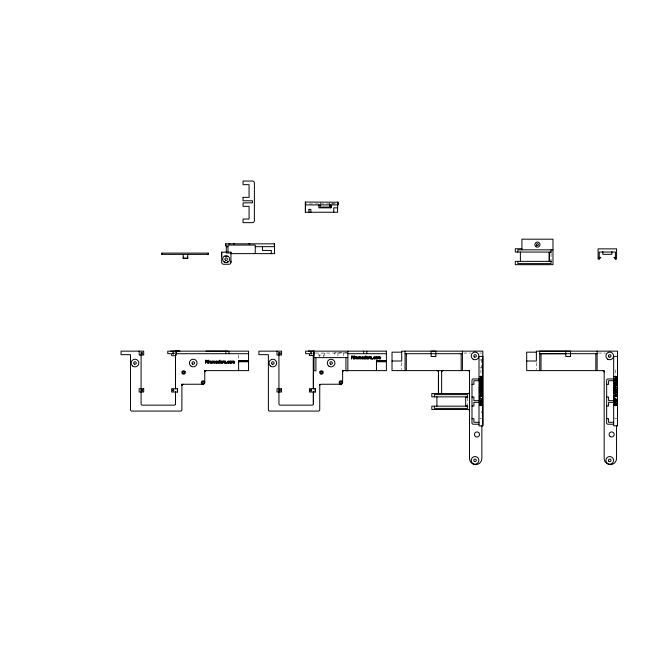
<?xml version="1.0" encoding="UTF-8"?>
<svg xmlns="http://www.w3.org/2000/svg" width="650" height="650" viewBox="0 0 650 650"><rect width="100%" height="100%" fill="white"/><g stroke="black" fill="none" stroke-linecap="round" stroke-linejoin="round"><path stroke-width="0.49" stroke-dasharray="3.25 2.44" d="M331.289 203.921L336.172 203.913L306.369 203.929M226.306 253.63L230.328 253.63M184.129 257.189L186.81 257.197M347.856 352.739L334.783 352.739L334.783 356.647M315.364 353.064L347.417 353.064M463.669 353.056L470.73 353.064M479.798 353.064L481.821 353.064M598.349 353.056L605.402 353.064M479.846 359.954L481.552 359.954M479.846 367.859L481.552 367.859M479.96 418.722L482.828 418.722M614.632 418.722L617.5 418.722M615.591 369.834L615.591 375.806M551.062 253.346L551.062 260.439M536.38 362.643L536.38 369.614M481.552 359.312L481.552 368.493M481.552 411.426L481.552 413.043M480.911 369.834L480.911 375.806M467.586 397.784L467.586 404.885M401.708 362.643L401.708 369.614M343.419 352.422L343.419 356.752M337.935 352.422L337.935 356.752M329.396 202.995L329.396 204.912M324.813 353.113L324.813 355.071L318.435 355.071L318.435 353.113M323.724 355.062L323.724 357.622M320.466 202.044L320.466 203.954M319.516 355.062L319.516 356.769M238.607 354.981L238.607 359.889"/><path stroke-width="0.97" d="M141.091 352.162L141.091 403.886A1.276 1.276 0 0 0 142.366 405.161L174.241 405.161A1.276 1.276 0 0 0 175.516 403.886L175.516 391.926M175.516 388.936L175.516 355.054M176.142 354.965L176.142 351.162L167.798 351.138L167.798 353.689L171.624 353.689L171.624 355.599C172.055 355.859 177.604 355.761 175.516 354.965L175.516 388.676M202.841 384.248L203.442 384.223L181.903 384.272L181.886 409.801A1.276 1.276 0 0 1 180.611 411.076L131.796 411.076A1.276 1.276 0 0 1 130.52 409.801L130.52 354.656L121.054 354.656L121.054 351.146L143.699 351.146L143.699 355.038L139.173 355.038L139.173 351.146M187.704 254.369L187.704 258.481L183.243 258.481L183.243 257.197M187.704 258.473L187.704 257.197M230.937 253.63L230.937 252.159L221.691 252.159L221.691 262.356A1.909 1.909 0 0 0 223.6 264.266L229.019 264.266A1.909 1.909 0 0 0 230.937 262.356L230.937 261.081M225.834 245.732L225.834 243.807M230.937 262.356L230.937 252.159M271.318 253.63L271.326 250.445L262.462 250.445L262.462 246.667M337.594 204.912L337.594 212.241L305.37 212.241L305.378 203.946M308.977 212.241L308.986 209.365M310.895 212.241L310.895 209.365L308.977 209.373M278.939 352.162L278.939 403.886A1.276 1.276 0 0 0 280.215 405.161L312.089 405.161A1.276 1.276 0 0 0 313.365 403.886L313.365 391.926M313.365 388.936L313.365 355.054M319.751 384.272L319.735 409.801A1.276 1.276 0 0 1 318.459 411.076L269.644 411.076A1.276 1.276 0 0 1 268.377 409.801L268.377 354.656L258.903 354.656L258.903 351.146L281.548 351.146L281.548 355.038L277.022 355.038L277.022 351.146M331.004 207.846L331.004 204.912L331.012 207.846L318.866 207.846L318.866 204.912M438.449 393.461L438.449 371.605M482.828 425.872L482.828 356.387L479.001 356.387L479.001 425.872L482.828 425.872L482.828 351.146L401.708 351.146L401.708 361.01L392.015 361.01M617.5 425.872L617.5 356.387L613.673 356.387L613.673 425.872L617.5 425.872L617.5 351.146L536.38 351.146L536.38 361.01L526.695 361.01M305.338 203.929L305.411 202.044L338.122 202.231L338.13 204.912L305.427 204.912M172.51 353.186L173.282 354.185L174.054 353.186M310.359 353.186L311.131 354.185L311.902 353.186M172.51 353.186L173.282 352.592L174.054 353.186M310.359 353.186L311.131 352.592L311.902 353.186M615.436 257.4L613.836 257.4L615.436 259.058L616.582 259.058L616.582 248.861L598.097 248.861L598.097 259.058L599.243 259.058L600.836 257.4L599.243 257.4M225.193 256.482L225.786 256.327M319.751 385.548A1.276 1.276 0 0 1 321.027 384.272L341.291 384.223L340.689 384.248M208.479 254.369L208.065 254.394L208.479 253.102L208.479 254.369L161.923 254.369L161.923 253.102L208.479 253.102M228.914 351.146L228.971 353.697M366.762 351.154L366.819 353.706M551.233 261.373L515.288 261.373L515.288 264.688L552.971 264.688L552.971 239.184L521.918 239.184L521.918 249.836M179.465 351.146L170.666 351.138M179.912 351.146L176.142 351.162L176.142 353.714L248.56 353.697M438.449 370.614L437.174 370.614A1.276 1.276 0 0 1 438.449 371.889L438.449 370.614L438.449 393.543M441.634 370.614L442.91 370.606A1.276 1.276 0 0 0 441.634 371.889L441.634 370.614L441.634 393.543M469.503 393.543L468.227 393.543A1.276 1.276 0 0 0 469.503 392.267L469.503 393.543L431.819 393.543L431.819 396.858L467.756 396.858M329.713 207.074L329.713 204.912L329.713 207.074L320.149 207.074L320.149 204.912M337.594 207.846L333.767 207.846L333.767 212.241M229.019 243.807L229.978 243.807M233.391 243.807L234.349 243.807M248.909 243.807L249.868 243.807M226.306 252.679L226.306 245.732L225.518 245.692L225.582 243.823L274.536 243.823L274.568 253.63L230.328 253.63M226.306 246.675L228.004 246.675M255.263 246.667L274.511 246.675L274.284 243.807M521.918 248.747L515.288 248.747L515.288 252.062L551.062 252.062M552.971 249.836L517.839 249.836L517.839 252.062M175.516 351.146L248.56 351.146L248.552 360.88L238.607 360.88L238.607 370.622M308.514 351.138L305.646 351.138L305.646 353.689L309.473 353.689L309.473 355.599L313.812 355.412L313.999 351.162L308.523 351.138L313.999 351.162L313.999 370.776L315.908 370.776L315.908 357.622M313.365 351.146L386.409 351.154M565.801 351.146L565.801 356.509L570.521 356.509L570.521 351.154L539.736 351.154L539.736 370.614M401.708 352.17L392.015 352.17L392.015 370.614L469.503 370.614L469.503 458.445A6.183 6.183 0 0 0 475.686 464.628A6.183 6.183 0 0 0 481.869 458.437L481.869 425.872M536.38 352.17L526.695 352.17L526.695 370.614L604.175 370.614L604.175 458.445A6.183 6.183 0 0 0 610.358 464.628A6.183 6.183 0 0 0 616.541 458.437L616.541 425.872M347.856 353.706L386.409 353.706M405.064 353.706L462.434 353.697M539.736 353.706L597.114 353.697M565.801 353.697L541.011 353.706L541.011 370.614M313.999 357.622L347.856 357.622M376.456 370.622L376.456 360.88L386.401 360.88L386.401 351.146M238.607 361.774L248.552 361.774L248.552 370.622L204.774 370.622L204.774 371.898A1.276 1.276 0 0 1 206.05 370.622M376.456 361.774L386.401 361.774L386.401 370.622L342.623 370.622L342.623 371.898A1.276 1.276 0 0 1 343.899 370.622M182.195 371.532L185.031 371.532M320.044 371.532L322.879 371.532M479.001 378.958L473.265 378.958A1.276 1.276 0 0 0 471.989 380.226L471.989 422.955A1.276 1.276 0 0 0 473.265 424.231L479.001 424.231M613.673 378.958L607.937 378.958A1.276 1.276 0 0 0 606.661 380.226L606.661 422.955A1.276 1.276 0 0 0 607.937 424.231L613.673 424.231M479.001 380.705L473.899 380.705L473.899 384.337L471.989 384.337M613.673 380.705L608.579 380.705L608.579 384.337L606.661 384.337M177.426 388.7L171.624 388.7L171.624 392.015L177.45 392.113L177.426 388.7L177.426 392.015M315.274 388.7L309.473 388.7L309.473 392.015L315.299 392.113L315.274 388.7L315.274 392.015M471.989 397.02L473.899 397.02L473.899 400.652L479.001 400.652M606.661 397.02L608.579 397.02L608.579 400.652L613.673 400.652M479.001 402.358L473.899 402.358L473.899 405.998L471.989 405.998M613.673 402.358L608.579 402.358L608.579 405.998L606.661 405.998M467.586 406.161L431.819 406.161L431.819 409.476L469.503 409.476M471.989 418.681L473.899 418.681L473.899 422.313L479.001 422.313M606.661 418.681L608.579 418.681L608.579 422.313L613.673 422.313M205.985 351.13L227.784 351.146M376.456 360.872L386.401 360.88M238.607 360.872L248.552 360.88M363.683 351.154L363.626 353.706M225.834 351.146L225.778 353.697M161.923 253.102L162.338 254.394L161.923 254.369M376.561 356.72L376.123 356.72A0.91 0.91 0 0 0 375.602 357.012L375.473 358.597L376.561 359.076A0.902 0.902 0 0 0 377.081 358.784L377.081 357.012M340.397 384.199L340.844 384.272M202.548 384.199L202.995 384.272M226.533 256.327L227.11 256.482M616.094 400.619L614.51 400.498L614.031 401.578A0.902 0.902 0 0 0 614.323 402.098L616.094 402.098A0.894 0.894 0 0 0 616.387 401.578L616.387 401.139M481.423 400.619L479.83 400.498L479.351 401.578A0.902 0.902 0 0 0 479.643 402.098L481.423 402.098A0.894 0.894 0 0 0 481.715 401.578L481.715 401.139M342.623 370.622L342.631 382.484M204.774 370.622L204.782 382.484M615.436 259.058L615.436 252.046L599.243 252.046L599.243 259.058M611.869 251.599L611.869 254.337L602.818 254.337L602.818 251.599M597.114 351.154L597.114 370.614M595.839 353.697L595.839 370.614M551.062 249.836L551.062 252.387L549.144 252.387L549.144 261.04L551.062 261.04L551.062 263.608L517.839 263.608L517.839 261.373M549.404 252.387L549.404 261.04M520.39 252.062L520.39 261.373M462.434 351.154L462.434 370.614M461.159 353.697L461.159 370.614M436.914 396.858L436.914 406.161M434.371 396.858L434.371 394.623L467.586 394.623L467.586 397.183L465.676 397.183L465.676 405.844L467.586 405.844L467.586 408.395L434.371 408.395L434.371 406.161M406.339 353.697L406.339 370.614M405.064 351.154L405.064 370.614M347.856 351.154L347.856 370.776L345.938 370.776L345.938 357.622M337.846 202.044L337.846 204.912M313.365 354.965L313.365 388.676M313.365 391.714L313.365 403.886M305.427 202.044L305.427 212.241M255.263 253.63L255.263 245.074L228.004 245.082L228.004 252.159M221.691 252.159L221.691 256.685M183.243 254.369L183.243 258.481M181.903 384.272L181.903 385.548A1.276 1.276 0 0 1 183.178 384.272M175.516 391.714L175.516 403.886M616.094 400.741A0.894 0.894 0 0 1 616.387 401.261M602.899 370.614A1.276 1.276 0 0 1 604.175 371.889M481.423 400.741A0.894 0.894 0 0 1 481.715 401.261M468.227 370.614A1.276 1.276 0 0 1 469.503 371.889M468.227 409.476A1.276 1.276 0 0 1 469.503 410.751M376.447 356.72A0.91 0.91 0 0 1 376.967 357.012M227.906 261.446A2.868 2.868 0 0 1 227.256 261.82M225.062 261.82A2.868 2.868 0 0 1 224.412 261.446M243.051 197.364L243.043 200.777L252.484 200.777L252.517 202.768L243.076 202.922L243.051 206.334L249.064 206.334L249.064 219.026L243.051 219.026L243.051 222.658L252.46 222.649A1.917 1.917 0 0 0 254.369 220.74L254.402 182.951A1.909 1.909 0 0 0 252.484 181.041L243.051 181.041L243.051 184.673L249.064 184.673L249.064 197.364L243.051 197.364M481.276 394.599L481.658 394.826L481.674 393.624L479.399 393.624L481.276 394.599M615.956 394.599L616.33 394.826L616.346 393.624L614.071 393.624L615.956 394.599M482.43 377.333C482.641 379.072 479.96 378.568 480.529 376.976L479.399 376.569L482.43 376.569L482.43 377.333M617.102 377.333C617.313 379.072 614.632 378.568 615.201 376.976L614.071 376.569L617.102 376.569L617.102 377.333M227.825 361.961C227.646 363.456 230.514 362.863 228.044 363.261A0.878 0.878 0 0 1 227.589 362.879L227.711 361.27L229.149 361.132L227.825 361.961M373.815 357.703C373.636 359.206 376.496 358.613 374.034 359.011A0.878 0.878 0 0 1 373.571 358.629L373.701 357.021L375.139 356.882L373.815 357.703M217.653 362.148L217.376 363.033A0.902 0.902 0 0 1 216.856 363.326L215.776 362.846L215.906 361.262A0.91 0.91 0 0 1 216.426 360.969L216.856 360.969A0.894 0.894 0 0 1 217.376 361.262L217.653 362.148M222.219 362.148L221.943 363.033A0.902 0.902 0 0 1 221.431 363.326L220.342 362.846L220.472 361.262A0.91 0.91 0 0 1 220.992 360.969L221.431 360.969A0.894 0.894 0 0 1 221.943 361.262L222.219 362.148M231.368 362.148L231.091 363.033A0.902 0.902 0 0 1 230.571 363.326L229.491 362.846L229.613 361.262A0.91 0.91 0 0 1 230.132 360.969L230.571 360.969A0.894 0.894 0 0 1 231.091 361.262L231.368 362.148M363.642 357.898L363.366 358.784A0.902 0.902 0 0 1 362.846 359.076L361.766 358.597L361.887 357.012A0.91 0.91 0 0 1 362.408 356.72L362.846 356.72A0.894 0.894 0 0 1 363.366 357.012L363.642 357.898M368.209 357.898L367.933 358.784A0.902 0.902 0 0 1 367.412 359.076L366.332 358.597L366.454 357.012A0.91 0.91 0 0 1 366.974 356.72L367.412 356.72A0.894 0.894 0 0 1 367.933 357.012L368.209 357.898M217.912 361.887L218.246 363.171L219.797 363.285L219.797 360.116L219.416 361.099A1.032 1.032 0 0 0 218.66 360.969A0.894 0.894 0 0 0 218.181 361.262L217.912 361.887M223.982 361.896C223.194 364.195 227.451 362.7 225.103 363.001C222.836 362.342 227.914 361.595 224.786 360.969A0.942 0.942 0 0 0 224.25 361.278L223.982 361.896M363.894 357.638L364.236 358.922L365.787 359.036L365.787 355.867L365.406 356.85A1.032 1.032 0 0 0 364.65 356.72A0.894 0.894 0 0 0 364.171 357.012L363.894 357.638M369.964 357.646C369.184 359.946 373.441 358.451 371.085 358.751C368.818 358.093 373.896 357.346 370.776 356.72A0.942 0.942 0 0 0 370.24 357.029L369.964 357.646M481.723 399.482L481.552 400.156C480.764 396.191 479.082 402.074 479.416 399.051A0.878 0.878 0 0 1 479.806 398.596L481.049 398.507L481.723 399.482M616.395 399.482L616.224 400.156C615.444 396.191 613.754 402.074 614.096 399.051A0.878 0.878 0 0 1 614.477 398.596L615.721 398.507L616.395 399.482M479.367 395.858C479.619 397.524 479.814 396.679 479.887 395.558C480.472 395.281 481.195 398.377 481.715 395.793A0.942 0.942 0 0 0 481.406 395.257L480.025 395.046L479.367 395.858M614.039 395.858C614.291 397.524 614.494 396.679 614.559 395.558C615.144 395.281 615.875 398.377 616.387 395.793A0.942 0.942 0 0 0 616.078 395.257L614.697 395.046L614.039 395.858M481.423 395.996C480.748 397.702 480.667 394.16 481.423 395.996M616.094 395.996C615.42 397.702 615.339 394.16 616.094 395.996M481.731 382.086L481.106 382.736L479.399 382.371C481.918 383.467 481.812 380.421 479.399 381.461L481.366 380.697L479.399 379.787L481.674 379.787L481.731 382.086M481.731 385.588L481.106 386.238L479.399 385.873C481.918 386.969 481.812 383.923 479.399 384.963L481.366 384.199L479.399 383.289L481.674 383.289L481.731 385.588M481.731 405.064L481.106 405.722L479.399 405.348C481.918 406.445 481.812 403.398 479.399 404.438L481.366 403.674L479.399 402.764L481.674 402.764L481.731 405.064M616.411 382.086L615.786 382.736L614.071 382.371C616.598 383.467 616.484 380.421 614.071 381.461L616.046 380.697L614.071 379.787L616.346 379.787L616.411 382.086M616.411 385.588L615.786 386.238L614.071 385.873C616.598 386.969 616.484 383.923 614.071 384.963L616.046 384.199L614.071 383.289L616.346 383.289L616.411 385.588M616.411 405.064L615.786 405.722L614.071 405.348C616.598 406.445 616.484 403.398 614.071 404.438L616.046 403.674L614.071 402.764L616.346 402.764L616.411 405.064M482.081 377.309C481.878 379.454 479.334 376.114 482.081 376.976L482.081 377.309M616.761 377.309C616.549 379.454 614.006 376.114 616.761 376.976L616.761 377.309M479.351 387.424L479.351 387.863A0.902 0.902 0 0 0 479.643 388.383L481.423 388.383A0.894 0.894 0 0 0 481.715 387.863L481.715 387.433A0.91 0.91 0 0 0 481.414 386.912L480.033 386.701L479.351 387.424M479.351 391.991L479.351 392.438A0.902 0.902 0 0 0 479.643 392.949L481.423 392.949A0.894 0.894 0 0 0 481.715 392.438L481.715 391.999A0.91 0.91 0 0 0 481.414 391.479L480.033 391.267L479.351 391.991M614.031 387.424L614.031 387.863A0.902 0.902 0 0 0 614.323 388.383L616.094 388.383A0.894 0.894 0 0 0 616.387 387.863L616.387 387.433A0.91 0.91 0 0 0 616.094 386.912L614.713 386.701L614.031 387.424M614.031 391.991L614.031 392.438A0.902 0.902 0 0 0 614.323 392.949L616.094 392.949A0.894 0.894 0 0 0 616.387 392.438L616.387 391.999A0.91 0.91 0 0 0 616.094 391.479L614.713 391.267L614.031 391.991M207.472 361.164L207.041 361.977L205.969 362.156L205.562 363.285L205.562 360.254L206.96 360.36L207.472 361.164M353.462 356.915L353.023 357.727L351.951 357.906L351.553 359.036L351.553 356.005L352.95 356.102L353.462 356.915M481.406 387.652C479.424 389.902 479.44 385.385 481.406 387.652M481.406 392.218C479.424 394.469 479.44 389.959 481.406 392.218M481.406 401.359C479.424 403.618 479.44 399.1 481.406 401.359M616.078 387.652C614.104 389.902 614.12 385.385 616.078 387.652M616.078 392.218C614.104 394.469 614.12 389.959 616.078 392.218M616.078 401.359C614.104 403.618 614.12 399.1 616.078 401.359M479.708 389.699C480.878 392.186 482.284 388.026 479.708 389.699M614.388 389.699C615.558 392.186 616.964 388.026 614.388 389.699M216.06 361.766C216.336 365.284 218.221 359.938 216.06 361.766M220.626 361.766C220.911 365.284 222.787 359.938 220.626 361.766M229.775 361.766C230.051 365.284 231.936 359.938 229.775 361.766M362.042 357.516C362.326 361.034 364.211 355.688 362.042 357.516M366.616 357.516C366.892 361.034 368.777 355.688 366.616 357.516M375.757 357.516C376.041 361.034 377.926 355.688 375.757 357.516M479.351 389.561L479.399 390.804L482.568 390.804L481.577 390.423A1.032 1.032 0 0 0 481.715 389.667A0.894 0.894 0 0 0 481.414 389.188L480.244 388.911L479.351 389.561M614.031 389.561L614.071 390.804L617.24 390.804L616.257 390.423A1.032 1.032 0 0 0 616.387 389.667A0.894 0.894 0 0 0 616.094 389.188L614.924 388.911L614.031 389.561M218.327 361.79C218.603 365.17 220.244 359.905 218.327 361.79M364.317 357.541C364.585 360.921 366.234 355.656 364.317 357.541M141.278 353.169C142.252 356.216 143.642 351.024 141.278 353.169M141.278 390.146C142.252 393.193 143.642 388.001 141.278 390.146M172.51 390.146C173.485 393.193 174.882 388.001 172.51 390.146M279.126 353.169C280.101 356.216 281.491 351.024 279.126 353.169M279.126 390.146C280.101 393.193 281.491 388.001 279.126 390.146M310.359 390.146C311.334 393.193 312.731 388.001 310.359 390.146M207.058 361.181L205.969 361.814L205.969 360.604L207.058 361.181M353.039 356.931L351.951 357.557L351.951 356.346L353.039 356.931M224.404 361.644C225.851 363.033 225.582 360.336 224.404 361.644M370.394 357.386C371.832 358.784 371.572 356.086 370.394 357.386M210.551 361.173L208.78 361.01L208.78 363.285L209.69 361.311L210.454 363.285C209.414 360.872 212.461 360.758 211.364 363.285L211.697 361.4L210.551 361.173M214.053 361.173L212.282 361.01L212.282 363.285L213.192 361.311L213.956 363.285C212.916 360.872 215.963 360.758 214.866 363.285L215.199 361.4L214.053 361.173M233.529 361.173L231.757 361.01L231.757 363.285L232.668 361.311L233.431 363.285C232.391 360.872 235.438 360.758 234.341 363.285L234.674 361.4L233.529 361.173M356.541 356.923L354.77 356.761L354.77 359.036L355.68 357.061L356.444 359.036C355.396 356.614 358.451 356.509 357.354 359.036L357.679 357.151L356.541 356.923M360.043 356.923L358.272 356.761L358.272 359.036L359.174 357.061L359.946 359.036C358.898 356.614 361.944 356.509 360.848 359.036L361.181 357.151L360.043 356.923M379.519 356.923L377.748 356.761L377.748 359.036L378.658 357.061L379.421 359.036C378.381 356.614 381.428 356.509 380.331 359.036L380.664 357.151L379.519 356.923M223.137 361.554L222.617 363.285L222.617 361.01L223.819 361.026L223.137 361.554M369.127 357.305L368.599 359.036L368.599 356.761L369.809 356.769L369.127 357.305M354.234 355.981L353.795 356.379L354.234 355.981M435.849 356.509L431.129 356.509L431.129 351.146L435.841 351.154L435.849 356.509M354.209 356.761L353.827 359.036L354.209 356.761M372.897 358.451L372.409 359.036L372.897 358.451M208.244 360.23L207.813 360.628L208.244 360.23M208.219 361.01L207.838 363.285L208.219 361.01M226.907 362.708L226.419 363.285L226.907 362.708M481.674 378.844L479.399 379.226L481.674 378.844M482.446 378.82L482.048 379.251L482.446 378.82M616.346 378.844L614.071 379.226L616.346 378.844M617.126 378.82L616.728 379.251L617.126 378.82M143.699 388.7L139.173 388.7L139.173 392.015L143.699 392.015L143.699 388.7M281.548 388.7L277.022 388.7L277.022 392.015L281.548 392.015L281.548 388.7M479.976 397.426L479.399 397.914L479.976 397.426M614.648 397.426L614.071 397.914L614.648 397.426M202.134 384.02A1.739 1.739 0 0 0 204.774 382.582A1.739 1.739 0 0 0 202.207 381.014A1.739 1.739 0 0 0 202.134 384.02M132.576 366.007A3.827 3.827 0 0 0 138.767 363.626A3.827 3.827 0 0 0 133.616 359.458A3.827 3.827 0 0 0 132.576 366.007M134.347 364.138A1.276 1.276 0 0 0 136.264 363.033A1.276 1.276 0 0 0 134.347 361.928A1.276 1.276 0 0 0 134.347 364.138M191.181 366.243A3.827 3.827 0 0 0 197.072 363.22A3.827 3.827 0 0 0 191.514 359.629A3.827 3.827 0 0 0 191.181 366.243M192.619 364.138A1.276 1.276 0 0 0 194.529 363.033A1.276 1.276 0 0 0 192.619 361.928A1.276 1.276 0 0 0 192.619 364.138M182.39 373.709A1.723 1.723 0 0 0 185.274 372.938A1.723 1.723 0 0 0 183.162 370.825A1.723 1.723 0 0 0 182.39 373.709M183.162 373.262A0.894 0.894 0 0 0 184.502 372.491A0.894 0.894 0 0 0 183.162 371.719A0.894 0.894 0 0 0 183.162 373.262M202.564 383.313A0.91 0.91 0 0 0 203.946 382.558A0.91 0.91 0 0 0 202.605 381.737A0.91 0.91 0 0 0 202.564 383.313M607.815 359.239A3.827 3.827 0 0 0 613.551 355.932A3.827 3.827 0 0 0 607.815 352.617A3.827 3.827 0 0 0 607.815 359.239M609.091 357.037A1.276 1.276 0 0 0 611 355.932A1.276 1.276 0 0 0 609.091 354.827A1.276 1.276 0 0 0 609.091 357.037M607.482 463.45A3.827 3.827 0 0 0 613.527 460.753A3.827 3.827 0 0 0 608.173 456.861A3.827 3.827 0 0 0 607.482 463.45M608.977 461.386A1.276 1.276 0 0 0 610.992 460.484A1.276 1.276 0 0 0 609.204 459.192A1.276 1.276 0 0 0 608.977 461.386M610.236 436.589A2.551 2.551 0 0 0 614.201 434.631A2.551 2.551 0 0 0 610.521 432.185A2.551 2.551 0 0 0 610.236 436.589M536.965 245.432A0.959 0.959 0 0 0 538.403 244.603A0.959 0.959 0 0 0 536.965 243.774A0.959 0.959 0 0 0 536.965 245.432M535.998 246.707A2.551 2.551 0 0 0 539.988 244.806A2.551 2.551 0 0 0 536.347 242.304A2.551 2.551 0 0 0 535.998 246.707M473.143 359.239A3.827 3.827 0 0 0 478.879 355.932A3.827 3.827 0 0 0 473.143 352.617A3.827 3.827 0 0 0 473.143 359.239M474.419 357.037A1.276 1.276 0 0 0 476.328 355.932A1.276 1.276 0 0 0 474.419 354.827A1.276 1.276 0 0 0 474.419 357.037M472.802 463.45A3.827 3.827 0 0 0 478.855 460.753A3.827 3.827 0 0 0 473.493 456.861A3.827 3.827 0 0 0 472.802 463.45M474.305 461.386A1.276 1.276 0 0 0 476.32 460.484A1.276 1.276 0 0 0 474.532 459.192A1.276 1.276 0 0 0 474.305 461.386M475.564 436.589A2.551 2.551 0 0 0 479.521 434.631A2.551 2.551 0 0 0 475.849 432.185A2.551 2.551 0 0 0 475.564 436.589M339.983 384.02A1.739 1.739 0 0 0 342.623 382.582A1.739 1.739 0 0 0 340.056 381.014A1.739 1.739 0 0 0 339.983 384.02M270.433 366.007A3.827 3.827 0 0 0 276.616 363.626A3.827 3.827 0 0 0 271.464 359.458A3.827 3.827 0 0 0 270.433 366.007M272.196 364.138A1.276 1.276 0 0 0 274.113 363.033A1.276 1.276 0 0 0 272.196 361.928A1.276 1.276 0 0 0 272.196 364.138M329.03 366.243A3.827 3.827 0 0 0 334.929 363.22A3.827 3.827 0 0 0 329.363 359.629A3.827 3.827 0 0 0 329.03 366.243M330.468 364.138A1.276 1.276 0 0 0 332.377 363.033A1.276 1.276 0 0 0 330.468 361.928A1.276 1.276 0 0 0 330.468 364.138M320.239 373.709A1.723 1.723 0 0 0 323.123 372.938A1.723 1.723 0 0 0 321.011 370.825A1.723 1.723 0 0 0 320.239 373.709M321.011 373.262A0.894 0.894 0 0 0 322.351 372.491A0.894 0.894 0 0 0 321.011 371.719A0.894 0.894 0 0 0 321.011 373.262M340.413 383.313A0.91 0.91 0 0 0 341.794 382.558A0.91 0.91 0 0 0 340.454 381.737A0.91 0.91 0 0 0 340.413 383.313M224.404 262.202A3.51 3.51 0 0 0 229.669 259.171A3.51 3.51 0 0 0 224.404 256.132A3.51 3.51 0 0 0 224.404 262.202M225.526 260.276A1.276 1.276 0 0 0 227.435 259.171A1.276 1.276 0 0 0 225.526 258.066A1.276 1.276 0 0 0 225.526 260.276"/></g></svg>
